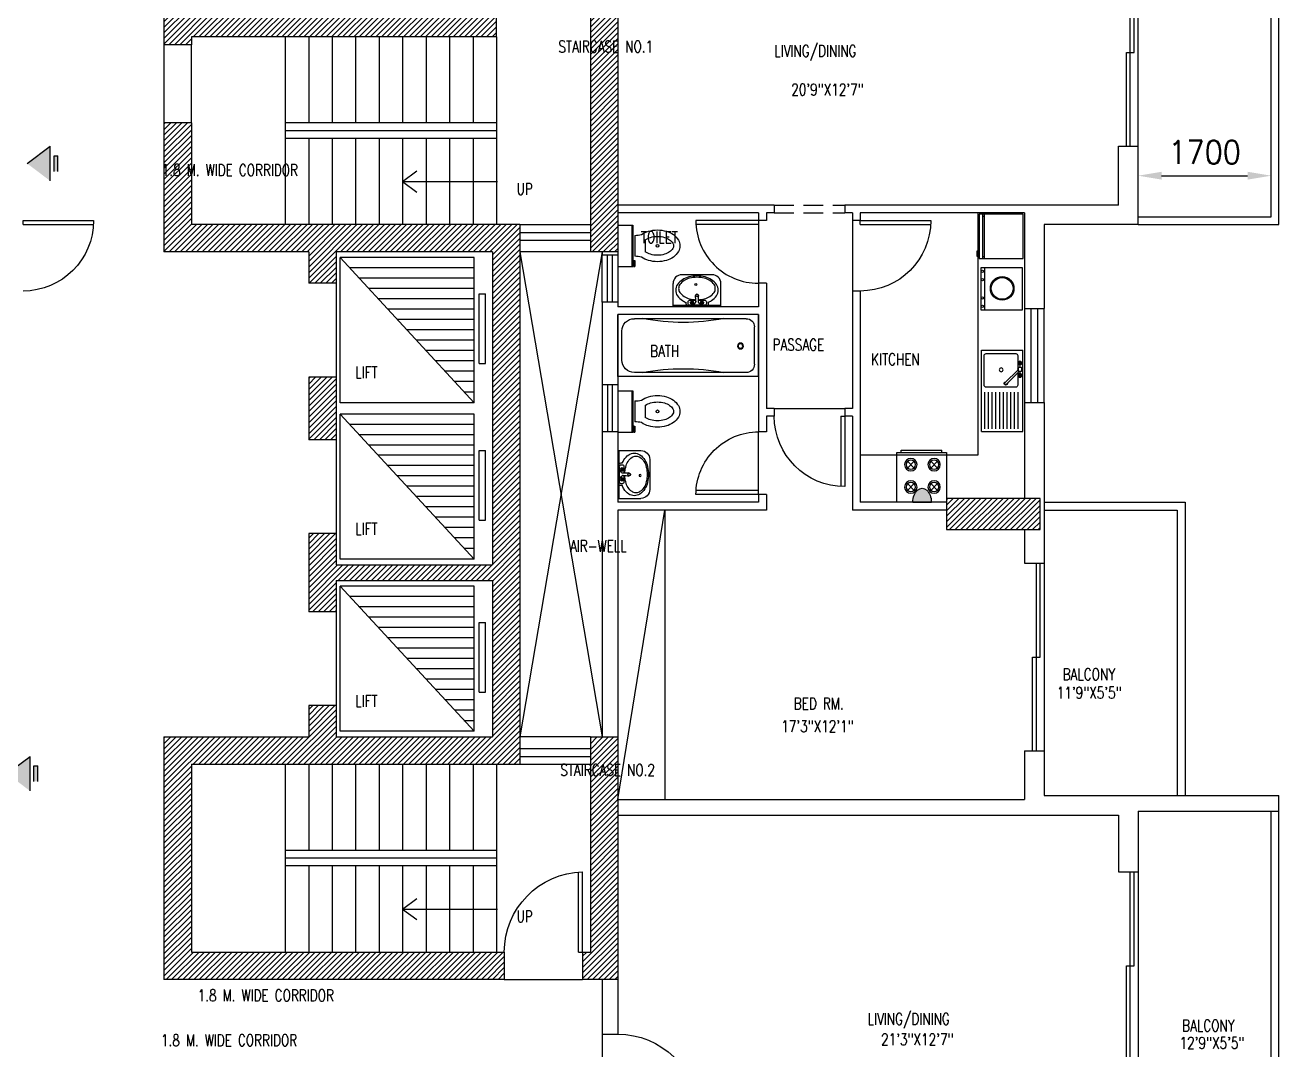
# Model space of a CAD drawing. Extents: x 5706208 to 5786773, y -2031603 to -1909573.
# Drawn here: x 5743665 to 5759690, y -1952926 to -1939824 of the extents above; entities that cross this region are included whole.
import ezdxf

# ---------------------------------------------------------------- set-up
doc = ezdxf.new("R2010")
doc.units = 0
doc.header["$LTSCALE"] = 1000
doc.header["$MEASUREMENT"] = 0
doc.header["$PDMODE"] = 35
doc.linetypes.add('HIDDEN', pattern=[0.375, 0.25, -0.125])
doc.layers.get('0').update_dxf_attribs({"linetype": 'CONTINUOUS'})
doc.layers.get('DEFPOINTS').update_dxf_attribs({"linetype": 'CONTINUOUS'})
for name, color, linetype in [('DOOR', 3, 'CONTINUOUS'), ('E-LIGHTING', 7, 'CONTINUOUS'), ('E-POWER', 7, 'CONTINUOUS'), ('FIXTURES', 8, 'CONTINUOUS'), ('HATCH', 254, 'CONTINUOUS'), ('STR - COLUMN', 4, 'CONTINUOUS'), ('TEXT', 2, 'CONTINUOUS'), ('WALL', 7, 'CONTINUOUS'), ('WIN', 3, 'CONTINUOUS')]:
    doc.layers.add(name, color=color, linetype=linetype)
doc.styles.add('ROMANS', font='romans.shx', dxfattribs={"width": 0.9})
doc.styles.add('TNR', font='romant.shx', dxfattribs={"width": 0.8})
doc.dimstyles.get("Standard").update_dxf_attribs({"dimtxt": 8, "dimasz": 6, "dimexe": 0, "dimexo": 2, "dimgap": 2, "dimtad": 1, "dimdec": 0, "dimzin": 0, "dimdsep": 46, "dimlunit": 4, "dimtxsty": 'Standard', "dimblk": 'OBLIQUE', "dimcen": 8, "dimclrt": 4, "dimadec": 0, "dimazin": 0, "dimtfac": 1, "dimtdec": 0, "dimtmove": 0, "dimatfit": 3, "dimfxl": 1, "dimtolj": 1, "dimtzin": 0, "dimarcsym": 0})

# ---------------------------------------------------------------- blocks, each defined once
blk = doc.blocks.new('2')
at = {"layer": 'WIN'}
for p, q in [((135430, 69077), (134407, 69077)), ((135430, 69077), (135430, 69027)), ((135430, 69027), (134405, 69027))]:
    blk.add_line(p, q, dxfattribs=at)
blk.add_arc((135430, 69002), 1025, 90, 178.6024, dxfattribs=at)
blk = doc.blocks.new('3')
at = {"layer": 'WIN'}
for p, q in [((131530, 59527), (130630, 59527)), ((131530, 59477), (130631, 59477)), ((131530, 59477), (131530, 59527))]:
    blk.add_line(p, q, dxfattribs=at)
blk.add_arc((131530, 59527), 900, 180, 270, dxfattribs=at)
blk = doc.blocks.new('4')
at = {"color": 1}
blk.add_line((137265, 121732), (138015, 121732), dxfattribs=at)
at = {"layer": 'WIN'}
for p, q in [((137215, 121732), (137265, 121732)), ((137215, 121732), (137215, 120932)), ((137265, 121732), (137265, 120934))]:
    blk.add_line(p, q, dxfattribs=at)
blk.add_arc((137215, 121732), 800, 270, 0, dxfattribs=at)
blk = doc.blocks.new('A$C185C11D3')
at = {"layer": 'FIXTURES'}
for p, q in [((0, 68, 50), (0, 0, 50)), ((0, 68, 50), (30, 68, 50)), ((30, 68, 50), (30, 0, 50)), ((2, 62, 50), (2, 8, 50)), ((6, 66, 50), (24, 66, 50)), ((28, 62, 50), (28, 8, 50)), ((0, 0, 50), (30, 0, 50)), ((8, 2, 50), (22, 2, 50))]:
    blk.add_line(p, q, dxfattribs=at)
for radius in [1.42, 1.1]:
    blk.add_circle((14.79, 59.22, 50), radius, dxfattribs=at)
for centre, radius, start, end in [((6, 62, 50), 4, 90, 180), ((24, 62, 50), 4, 0, 90), ((-100.79, 31.64, 50), 104.62, 349.25642, 10.74358), ((130.79, 31.64, 50), 104.62, 169.25642, 190.74358), ((8, 8, 50), 6, 180, 270), ((22, 8, 50), 6, 270, 0)]:
    blk.add_arc(centre, radius, start, end, dxfattribs=at)
blk = doc.blocks.new('LAV-S')
for p, q in [((-293, 0), (293, 0)), ((-293, 0), (-293, -284)), ((293, 0), (293, -284)), ((-293, -13), (293, -13)), ((-46, -50), (-75, -50)), ((-61, -35), (-61, -65)), ((-36, -40), (-36, -19)), ((-15, -66), (-15, -59)), ((14, -66), (14, -59)), ((36, -40), (36, -19)), ((45, -50), (75, -50)), ((60, -35), (60, -65)), ((-185, -392), (185, -392))]:
    blk.add_line(p, q)
for points in [[(-138, -55, 0.039711), (-178, -75, 0.107049), (-240, -134, 0.150029), (-261, -203, 0.150029), (-240, -272, 0.107049), (-178, -331, 0.075298), (-99, -365, 0.06206), (0, -377, 0.06206), (99, -365, 0.075298), (178, -331, 0.107049), (240, -272, 0.150029), (261, -203, 0.150029), (240, -134, 0.107049), (178, -75, 0.045264), (132, -52, 0.053604)], [(-12, -86, 0.053604), (-90, -97, 0.075298), (-159, -126, 0.107049), (-211, -175, 0.150029), (-225, -223, 0.150029), (-211, -272, 0.107049), (-159, -321, 0.075298), (-90, -350, 0.06206), (0, -361, 0.06206), (90, -350, 0.075298), (159, -321, 0.107049), (210, -272, 0.150029), (225, -223, 0.150029), (210, -175, 0.107049), (159, -126, 0.075298), (90, -97, 0.053604), (12, -86, 0.06206)], [(-138, -55), (-138, -37, -0.161372), (-129, -13)], [(-14, -79), (-96, -79, -0.414214), (-116, -59), (-116, -39, -0.414214), (-96, -19), (90, -19, -0.414214), (110, -39)], [(110, -39), (110, -59, -0.414214), (90, -79), (13, -79, -0.414214)], [(123, -13, -0.161372), (132, -37, -0.414214)], [(132, -37), (132, -52, -0.414214)]]:
    blk.add_lwpolyline(points, format="xyb")
for centre, radius in [((-61, -50), 19.1), ((-61, -50), 14.8), ((0, -136), 14.8), ((60, -50), 19.1), ((60, -50), 14.8), ((13, -273), 12.4)]:
    blk.add_circle(centre, radius)
for centre, radius, start, end in [((-37, -62), 22.2, 350.7967, 89.2835), ((-267, -84), 253, 348.1551, 4.1275), ((0, -136), 19.1, 157.9645, 22.0355), ((267, -84), 253, 175.8725, 191.8449), ((36, -62), 22.2, 90.7165, 189.2033), ((-185, -284), 108, 180, 270), ((185, -284), 108, 270, 0)]:
    blk.add_arc(centre, radius, start, end)
blk = doc.blocks.new('A$C456860CD')
at = {"layer": 'FIXTURES'}
for p, q in [((7.1, 13.29, 50), (12.9, 13.29, 50)), ((0, 0, 50), (0, 7.3, 50)), ((0, 7.3, 50), (20, 7.3, 50)), ((0, 6.73, 50), (20, 6.73, 50)), ((4.94, 8.21, 50), (15.06, 8.21, 50)), ((17.14, 8.24, 50), (20, 8.24, 50)), ((17.14, 7.67, 50), (17.14, 8.24, 50)), ((17.14, 7.67, 50), (20, 7.67, 50)), ((20, 7.67, 50), (20, 8.24, 50)), ((20, 0, 50), (20, 7.3, 50)), ((0, 0, 50), (20, 0, 50))]:
    blk.add_line(p, q, dxfattribs=at)
at = {"layer": 'FIXTURES', "elevation": 50}
for points in [[(4.58, 11.51, -0.082549), (2.96, 14.87, -0.071279), (2.35, 19.17, -0.071279), (2.96, 23.46, -0.082773), (4.59, 26.83, -0.106766), (7.22, 29.25, -0.133376), (10, 30, -0.133376), (12.78, 29.25, -0.106766), (15.41, 26.83, -0.082773), (17.04, 23.46, -0.071279), (17.65, 19.17, -0.071279), (17.04, 14.87, -0.082549), (15.42, 11.51, -0.106766)], [(7.1, 13.29, -0.082549), (5.92, 15.74, -0.071279), (5.43, 19.17, -0.071279), (5.92, 22.59, -0.082773), (7.1, 25.05, -0.106766), (8.78, 26.59, -0.133376), (10, 26.92, -0.133376), (11.22, 26.59, -0.106766), (12.9, 25.05, -0.082773), (14.08, 22.59, -0.071279), (14.57, 19.17, -0.071279), (14.08, 15.74, -0.082549), (12.9, 13.29, -0.082549)]]:
    blk.add_lwpolyline(points, format="xyb", dxfattribs=at)
at = {"layer": 'FIXTURES'}
blk.add_circle((9.97, 19.2, 50), 0.682, dxfattribs=at)
for centre, radius, start, end in [((-11.44, 8.11, 50), 16.38, 0.35698, 11.99076), ((31.44, 8.11, 50), 16.38, 168.00924, 179.64302), ((16.63, 7.82, 50), 0.527, 260.88023, 343.43698), ((18.49, 7.82, 50), 0.527, 196.56302, 279.11977)]:
    blk.add_arc(centre, radius, start, end, dxfattribs=at)
blk = doc.blocks.new('KS-S')
at = {"color": 0}
for p, q in [((56, 612), (1161, 612)), ((56, 52), (56, 612)), ((593, 543), (91, 543)), ((658, 515), (658, 114)), ((851, 543), (686, 543)), ((870, 563), (702, 394)), ((891, 542), (724, 374)), ((840, 573), (797, 573)), ((819, 552), (819, 594)), ((1087, 543), (915, 543)), ((1006, 573), (964, 573)), ((985, 552), (985, 594)), ((1115, 114), (1115, 515)), ((1161, 52), (1161, 612)), ((593, 493), (91, 493)), ((593, 443), (91, 443)), ((593, 393), (91, 393)), ((593, 343), (91, 343)), ((593, 293), (91, 293)), ((593, 243), (91, 243)), ((593, 193), (91, 193)), ((56, 52), (1161, 52)), ((593, 143), (91, 143)), ((593, 93), (91, 93)), ((686, 86), (1087, 86))]:
    blk.add_line(p, q, dxfattribs=at)
for centre, radius in [((819, 573), 26.1), ((819, 573), 21.3), ((901, 573), 32.6), ((901, 573), 26.6), ((985, 573), 26.1), ((985, 573), 21.3), ((895, 317), 26.1)]:
    blk.add_circle(centre, radius, dxfattribs=at)
for centre, radius, start, end in [((686, 515), 28, 90, 180), ((1087, 515), 28, 0, 90), ((709, 380), 21.7, 89.3249, 2.0537), ((709, 380), 15.7, 119.7441, 334.7167), ((686, 114), 28, 180, 270), ((1087, 114), 28, 270, 0)]:
    blk.add_arc(centre, radius, start, end, dxfattribs=at)
blk = doc.blocks.new('A$C556A3EF4')
at = {"layer": 'FIXTURES', "linetype": 'Continuous'}
for p, q in [((0, 21.84), (0, 2.16)), ((1.2, 21.84), (0, 21.84)), ((4.92, 19.29), (9.16, 15.05)), ((4.92, 15.05), (9.16, 19.29)), ((15.72, 19.29), (19.96, 15.05)), ((15.72, 15.05), (19.96, 19.29)), ((4.92, 8.05), (9.16, 3.8)), ((4.92, 3.8), (9.16, 8.05)), ((15.72, 8.05), (19.96, 3.8)), ((15.72, 3.8), (19.96, 8.05)), ((1.2, 2.16), (0, 2.16))]:
    blk.add_line(p, q, dxfattribs=at)
blk.add_lwpolyline([(1.2, 24), (1.2, 0), (25.2, 0), (25.2, 24)], close=True, dxfattribs=at)
for centre, radius in [((7.04, 17.17), 3), ((7.04, 17.17), 2.24), ((17.84, 17.17), 3), ((17.84, 17.17), 2.24), ((7.04, 5.93), 3), ((7.04, 5.93), 2.24), ((17.84, 5.93), 3), ((17.84, 5.93), 2.24)]:
    blk.add_circle(centre, radius, dxfattribs=at)
blk = doc.blocks.new('FRIDGE')
at = {"color": 0}
for p, q in [((-550, 600), (-550, 0)), ((-550, 575), (-525, 575)), ((-525, 600), (-525, 0)), ((-550, 25), (-525, 25))]:
    blk.add_line(p, q, dxfattribs=at)
blk.add_lwpolyline([(-600, 575), (-625, 575), (-625, 500), (-600, 500)], dxfattribs=at)
blk.add_lwpolyline([(-600, 600), (0, 600), (0, 0), (-600, 0)], close=True, dxfattribs=at)
blk = doc.blocks.new('WM')
at = {"layer": 'FIXTURES', "color": 0}
blk.add_line((110, 115), (681, 115), dxfattribs=at)
blk.add_lwpolyline([(681, 65), (681, 635), (110, 635), (110, 65)], close=True, dxfattribs=at)
for centre, radius in [((390, 357), 160), ((390, 357), 148), ((158, 88), 15.9), ((272, 88), 15.9), ((519, 88), 15.9), ((633, 88), 15.9)]:
    blk.add_circle(centre, radius, dxfattribs=at)
blk = doc.blocks.new('20A-Flux Outlet')
at = {"layer": 'E-POWER', "linetype": 'Continuous'}
h = blk.add_hatch(color=210, dxfattribs=at)
edge = h.paths.add_edge_path()
edge.add_ellipse((0, 0), major_axis=(13.2, 0), ratio=0.656577, start_angle=120, end_angle=180)
edge.add_line((-13.2, 0), (-6.6, 0))
edge.add_line((-6.6, 0), (-6.6, 7.5))
edge = h.paths.add_edge_path()
edge.add_ellipse((0, 0), major_axis=(13.2, 0), ratio=0.656577, start_angle=90, end_angle=120)
edge.add_line((-6.6, 7.5), (-6.6, 0))
edge.add_line((-6.6, 0), (0, 0))
edge.add_line((0, 0), (0, 8.7))
edge = h.paths.add_edge_path()
edge.add_line((0, 0), (-6.6, 0))
edge.add_line((-6.6, 0), (-6.6, -7.5))
edge.add_ellipse((0, 0), major_axis=(13.2, 0), ratio=0.656577, start_angle=240, end_angle=270)
edge.add_line((0, -8.7), (0, 0))
edge = h.paths.add_edge_path()
edge.add_line((-6.6, 0), (-13.2, 0))
edge.add_ellipse((0, 0), major_axis=(13.2, 0), ratio=0.656577, start_angle=180, end_angle=240)
edge.add_line((-6.6, -7.5), (-6.6, 0))
at = {"layer": 'E-POWER', "color": 210, "linetype": 'Continuous'}
blk.add_line((0, -8.7), (0, 8.7), dxfattribs=at)
at = {"layer": 'E-POWER', "color": 210, "linetype": 'Continuous', "extrusion": (0, 0, -1)}
blk.add_ellipse((0, 0), major_axis=(13.2, 0), ratio=0.656577, start_param=1.570796, end_param=4.712389, dxfattribs=at)
blk = doc.blocks.new('*D85')
at = {"layer": 'DEFPOINTS', "color": 0, "transparency": 16777216}
for p in [(5759590, -1941750), (5757890, -1941926), (5759590, -1941926)]:
    blk.add_point(p, dxfattribs=at)
at = {"layer": 'TEXT', "color": 1, "lineweight": -2, "transparency": 16777216}
for p, q in [((5757890, -1941776), (5757890, -1941600)), ((5758190, -1941750), (5759290, -1941750)), ((5759590, -1941776), (5759590, -1941600))]:
    blk.add_line(p, q, dxfattribs=at)
at = {"layer": 'TEXT', "color": 1, "transparency": 16777216}
for points in [[(5758190, -1941700), (5758190, -1941800), (5757890, -1941750)], [(5759290, -1941700), (5759290, -1941800), (5759590, -1941750)]]:
    blk.add_solid(points, dxfattribs=at)
at = {"layer": 'TEXT', "color": 3, "transparency": 16777216, "insert": (5758740, -1941450), "char_height": 300, "attachment_point": 5, "style": 'ROMANS', "bg_fill": 3, "box_fill_scale": 1.25, "bg_fill_color": 256, "bg_fill_true_color": 13158600, "bg_fill_transparency": 7102}
blk.add_mtext('\\A1;1700', dxfattribs=at)

msp = doc.modelspace()

# ---------------------------------------------------------------- hatches: boundary and pattern name
at = {"layer": 'STR - COLUMN'}
h = msp.add_hatch(dxfattribs=at)
h.set_pattern_fill('ANSI31', color=8, scale=400)
h.set_pattern_definition([(45, (394826.04, -381963.856), (-35.35533906, 35.35533906), [])])
h.paths.add_polyline_path([(5749689.5, -1939974.8), (5749689.5, -1939624.8), (5745439.5, -1939624.8), (5745439.5, -1940074.8), (5745789.5, -1940074.8), (5745789.5, -1939974.8)])
h.paths.add_polyline_path([(5750889.5, -1942724.8), (5750889.5, -1939624.8), (5751239.5, -1939624.8), (5751239.5, -1942724.8)])
h = msp.add_hatch(dxfattribs=at)
h.set_pattern_fill('ANSI31', color=8, scale=400)
h.set_pattern_definition([(45, (394826.04, -383413.856), (-35.35533906, 35.35533906), [])])
h.paths.add_polyline_path([(5745439.5, -1942724.8), (5745439.5, -1941074.8), (5745789.5, -1941074.8), (5745789.5, -1942374.8), (5749989.5, -1942374.8), (5749989.5, -1949274.8), (5745789.5, -1949274.8), (5745789.5, -1951674.8), (5749789.5, -1951674.8), (5749789.5, -1952024.8), (5745439.5, -1952024.8), (5745439.5, -1948924.8), (5747289.5, -1948924.8), (5747289.5, -1948524.8), (5747639.5, -1948524.8), (5747639.5, -1948924.8), (5749639.5, -1948924.8), (5749639.5, -1946924.8), (5747639.5, -1946924.8), (5747639.5, -1947324.8), (5747289.5, -1947324.8), (5747289.5, -1946324.8), (5747639.5, -1946324.8), (5747639.5, -1946724.8), (5749639.5, -1946724.8), (5749639.5, -1942724.8), (5747639.5, -1942724.8), (5747639.5, -1943124.8), (5747289.5, -1943124.8), (5747289.5, -1942724.8)])
h = msp.add_hatch(dxfattribs=at)
h.set_pattern_fill('ANSI31', color=8, scale=400)
h.set_pattern_definition([(45, (396676.04, -386663.856), (-35.35533906, 35.35533906), [])])
h.paths.add_polyline_path([(5747289.5, -1945124.8), (5747289.5, -1944324.8), (5747639.5, -1944324.8), (5747639.5, -1945124.8)])
h = msp.add_hatch(dxfattribs=at)
h.set_pattern_fill('ANSI31', color=8, scale=400)
h.set_pattern_definition([(45, (404826.04, -388213.856), (-35.35533906, 35.35533906), [])])
h.paths.add_polyline_path([(5755439.5, -1946274.8), (5755439.5, -1945874.8), (5756639.5, -1945874.8), (5756639.5, -1946274.8)])
h = msp.add_hatch(dxfattribs=at)
h.set_pattern_fill('ANSI31', color=8, scale=400)
h.set_pattern_definition([(45, (400276.04, -391263.856), (-35.35533906, 35.35533906), [])])
h.paths.add_polyline_path([(5750889.5, -1951674.8), (5750889.5, -1948924.8), (5751239.5, -1948924.8), (5751239.5, -1952024.8), (5750789.5, -1952024.8), (5750789.5, -1951674.8)])
at = {"layer": 'WIN'}
h = msp.add_hatch(color=8, dxfattribs=at)
h.paths.add_polyline_path([(5743692, -1941594.5), (5743984.5, -1941815.8), (5743984.5, -1941373.3)])
h.paths.add_polyline_path([(5744034.5, -1941494.5), (5744034.5, -1941694.5), (5744084.5, -1941694.5), (5744084.5, -1941494.5)])
h = msp.add_hatch(color=8, dxfattribs=at)
h.paths.add_polyline_path([(5743435.9, -1949394.5), (5743728.4, -1949615.8), (5743728.4, -1949173.3)])
h.paths.add_polyline_path([(5743778.4, -1949294.5), (5743778.4, -1949494.5), (5743828.4, -1949494.5), (5743828.4, -1949294.5)])

# ---------------------------------------------------------------- linework, layer by layer
at = {"color": 8}
for p, q in [((5759689.5, -1942374.8), (5759689.5, -1938024.8)), ((5759589.5, -1942274.8), (5759589.5, -1938124.8)), ((5746989.5, -1939974.8), (5746989.5, -1942374.8)), ((5747289.5, -1939974.8), (5747289.5, -1941074.8)), ((5747589.5, -1939974.8), (5747589.5, -1941074.8)), ((5747889.5, -1939974.8), (5747889.5, -1941074.8)), ((5748189.5, -1939974.8), (5748189.5, -1941074.8)), ((5748489.5, -1939974.8), (5748489.5, -1941074.8)), ((5748789.5, -1939974.8), (5748789.5, -1941074.8)), ((5749089.5, -1939974.8), (5749089.5, -1941074.8)), ((5749389.5, -1939974.8), (5749389.5, -1941074.8)), ((5749689.5, -1939974.8), (5749689.5, -1942374.8)), ((5749689.5, -1941074.8), (5746989.5, -1941074.8)), ((5749689.5, -1941174.8), (5746989.5, -1941174.8)), ((5749689.5, -1941274.8), (5746989.5, -1941274.8)), ((5747289.5, -1941274.8), (5747289.5, -1942374.8)), ((5747589.5, -1941274.8), (5747589.5, -1942374.8)), ((5747889.5, -1941274.8), (5747889.5, -1942374.8)), ((5748189.5, -1941274.8), (5748189.5, -1942374.8)), ((5748489.5, -1941274.8), (5748489.5, -1942374.8)), ((5748789.5, -1941274.8), (5748789.5, -1942374.8)), ((5749089.5, -1941274.8), (5749089.5, -1942374.8)), ((5749389.5, -1941274.8), (5749389.5, -1942374.8)), ((5748489.5, -1941824.8), (5748672, -1941688.8)), ((5748489.5, -1941824.8), (5748672, -1941960.7)), ((5748489.5, -1941824.8), (5749704.5, -1941824.8)), ((5757889.5, -1942274.8), (5759589.5, -1942274.8)), ((5757889.5, -1942374.8), (5759689.5, -1942374.8)), ((5749402.4, -1944652.7), (5747691, -1942796.8)), ((5749402.4, -1942796.8), (5747691, -1942796.8)), ((5747691, -1944652.7), (5747691, -1942796.8)), ((5749402.4, -1944652.7), (5749402.4, -1942796.8)), ((5749402.4, -1942928.8), (5747812.7, -1942928.8)), ((5749402.4, -1943060.8), (5747934.4, -1943060.8)), ((5749402.4, -1943192.8), (5748056.2, -1943192.8)), ((5749402.4, -1943324.8), (5748177.9, -1943324.8)), ((5749469.8, -1944152), (5749469.8, -1943261)), ((5749469.8, -1943261), (5749550, -1943261)), ((5749550, -1944152), (5749550, -1943261)), ((5749402.4, -1943456.8), (5748299.6, -1943456.8)), ((5749402.4, -1943588.8), (5748421.4, -1943588.8)), ((5749402.4, -1943720.8), (5748543.1, -1943720.8)), ((5749402.4, -1943852.8), (5748664.8, -1943852.8)), ((5749402.4, -1943984.8), (5748786.5, -1943984.8)), ((5749402.4, -1944116.8), (5748908.3, -1944116.8)), ((5749469.8, -1944152), (5749550, -1944152)), ((5749402.4, -1944248.8), (5749030, -1944248.8)), ((5749402.4, -1944380.8), (5749151.7, -1944380.8)), ((5749273.4, -1944512.8), (5749402.4, -1944512.8)), ((5749402.4, -1944652.7), (5747691, -1944652.7)), ((5749402.4, -1946652.7), (5747691, -1944796.8)), ((5749402.4, -1944796.8), (5747691, -1944796.8)), ((5747691, -1946652.7), (5747691, -1944796.8)), ((5749402.4, -1946652.7), (5749402.4, -1944796.8)), ((5749402.4, -1944928.8), (5747812.7, -1944928.8)), ((5749402.4, -1945060.8), (5747934.4, -1945060.8)), ((5749402.4, -1945192.8), (5748056.2, -1945192.8)), ((5749469.8, -1945261), (5749550, -1945261)), ((5749469.8, -1946152), (5749469.8, -1945261)), ((5749550, -1946152), (5749550, -1945261)), ((5749402.4, -1945324.8), (5748177.9, -1945324.8)), ((5749402.4, -1945456.8), (5748299.6, -1945456.8)), ((5749402.4, -1945588.8), (5748421.4, -1945588.8)), ((5749402.4, -1945720.8), (5748543.1, -1945720.8)), ((5749402.4, -1945852.8), (5748664.8, -1945852.8)), ((5749402.4, -1945984.8), (5748786.5, -1945984.8)), ((5756689.5, -1945924.8), (5758489.5, -1945924.8)), ((5756689.5, -1946024.8), (5758389.5, -1946024.8)), ((5758389.5, -1946024.8), (5758389.5, -1949674.8)), ((5758489.5, -1945924.8), (5758489.5, -1949674.8)), ((5749402.4, -1946116.8), (5748908.3, -1946116.8)), ((5749469.8, -1946152), (5749550, -1946152)), ((5749402.4, -1946248.8), (5749030, -1946248.8)), ((5749402.4, -1946380.8), (5749151.7, -1946380.8)), ((5749273.4, -1946512.8), (5749402.4, -1946512.8)), ((5749402.4, -1946652.7), (5747691, -1946652.7)), ((5749402.4, -1948852.7), (5747691, -1946996.8)), ((5749402.4, -1946996.8), (5747691, -1946996.8)), ((5747691, -1948852.7), (5747691, -1946996.8)), ((5749402.4, -1948852.7), (5749402.4, -1946996.8)), ((5749402.4, -1947128.8), (5747812.7, -1947128.8)), ((5749402.4, -1947260.8), (5747934.4, -1947260.8)), ((5749402.4, -1947392.8), (5748056.2, -1947392.8)), ((5749469.8, -1948352), (5749469.8, -1947461)), ((5749469.8, -1947461), (5749550, -1947461)), ((5749550, -1948352), (5749550, -1947461)), ((5749402.4, -1947524.8), (5748177.9, -1947524.8)), ((5749402.4, -1947656.8), (5748299.6, -1947656.8)), ((5749402.4, -1947788.8), (5748421.4, -1947788.8)), ((5749402.4, -1947920.8), (5748543.1, -1947920.8)), ((5749402.4, -1948052.8), (5748664.8, -1948052.8)), ((5749402.4, -1948184.8), (5748786.5, -1948184.8)), ((5749402.4, -1948316.8), (5748908.3, -1948316.8)), ((5749402.4, -1948448.8), (5749030, -1948448.8)), ((5749469.8, -1948352), (5749550, -1948352)), ((5749402.4, -1948580.8), (5749151.7, -1948580.8)), ((5749273.4, -1948712.8), (5749402.4, -1948712.8)), ((5749402.4, -1948852.7), (5747691, -1948852.7)), ((5746989.5, -1949274.8), (5746989.5, -1951674.8)), ((5747289.5, -1949274.8), (5747289.5, -1950374.8)), ((5747589.5, -1949274.8), (5747589.5, -1950374.8)), ((5747889.5, -1949274.8), (5747889.5, -1950374.8)), ((5748189.5, -1949274.8), (5748189.5, -1950374.8)), ((5748489.5, -1949274.8), (5748489.5, -1950374.8)), ((5748789.5, -1949274.8), (5748789.5, -1950374.8)), ((5749089.5, -1949274.8), (5749089.5, -1950374.8)), ((5749389.5, -1949274.8), (5749389.5, -1950374.8)), ((5749689.5, -1949274.8), (5749689.5, -1951674.8)), ((5759589.5, -1953824.8), (5759589.5, -1949874.8)), ((5759689.5, -1953924.8), (5759689.5, -1949874.8)), ((5749689.5, -1950374.8), (5746989.5, -1950374.8)), ((5749689.5, -1950474.8), (5746989.5, -1950474.8)), ((5749689.5, -1950574.8), (5746989.5, -1950574.8)), ((5747289.5, -1950574.8), (5747289.5, -1951674.8)), ((5747589.5, -1950574.8), (5747589.5, -1951674.8)), ((5747889.5, -1950574.8), (5747889.5, -1951674.8)), ((5748189.5, -1950574.8), (5748189.5, -1951674.8)), ((5748489.5, -1950574.8), (5748489.5, -1951674.8)), ((5748789.5, -1950574.8), (5748789.5, -1951674.8)), ((5749089.5, -1950574.8), (5749089.5, -1951674.8)), ((5749389.5, -1950574.8), (5749389.5, -1951674.8)), ((5748489.5, -1951124.8), (5748672, -1950988.8)), ((5748489.5, -1951124.8), (5748672, -1951260.7)), ((5748489.5, -1951124.8), (5749704.5, -1951124.8)), ((5751039.5, -1952724.8), (5751039.5, -1953724.8))]:
    msp.add_line(p, q, dxfattribs=at)
at = {"layer": 'HATCH', "color": 41, "true_color": 0xffd4a8}
for p, q in [((5754239.5, -1942324.8), (5754239.5, -1943224.8)), ((5753239.5, -1944724.8), (5754139.5, -1944724.8))]:
    msp.add_line(p, q, dxfattribs=at)
at = {"layer": 'STR - COLUMN', "ltscale": 0.1}
for p, q in [((5745439.5, -1939624.8), (5745439.5, -1940074.8)), ((5750889.5, -1939624.8), (5750889.5, -1942724.8)), ((5751239.5, -1939624.8), (5751239.5, -1942724.8)), ((5745789.5, -1939974.8), (5745789.5, -1940074.8)), ((5749689.5, -1939974.8), (5745789.5, -1939974.8)), ((5745789.5, -1940074.8), (5745439.5, -1940074.8)), ((5745789.5, -1941074.8), (5745439.5, -1941074.8)), ((5745439.5, -1941074.8), (5745439.5, -1942724.8)), ((5745789.5, -1941074.8), (5745789.5, -1942374.8)), ((5749989.5, -1942374.8), (5745789.5, -1942374.8)), ((5749989.5, -1942374.8), (5749989.5, -1949274.8)), ((5747289.5, -1942724.8), (5745439.5, -1942724.8)), ((5747289.5, -1942724.8), (5747289.5, -1943124.8)), ((5747639.5, -1942724.8), (5747639.5, -1943124.8)), ((5749639.5, -1942724.8), (5747639.5, -1942724.8)), ((5749639.5, -1942724.8), (5749639.5, -1946724.8)), ((5751239.5, -1942724.8), (5750889.5, -1942724.8)), ((5747639.5, -1943124.8), (5747289.5, -1943124.8)), ((5747289.5, -1944324.8), (5747289.5, -1945124.8)), ((5747639.5, -1944324.8), (5747289.5, -1944324.8)), ((5747639.5, -1944324.8), (5747639.5, -1945124.8)), ((5747639.5, -1945124.8), (5747289.5, -1945124.8)), ((5747289.5, -1946324.8), (5747289.5, -1947324.8)), ((5747639.5, -1946324.8), (5747289.5, -1946324.8)), ((5747639.5, -1946324.8), (5747639.5, -1946724.8)), ((5747639.5, -1946724.8), (5749639.5, -1946724.8)), ((5747639.5, -1946924.8), (5747639.5, -1947324.8)), ((5747639.5, -1946924.8), (5749639.5, -1946924.8)), ((5749639.5, -1946924.8), (5749639.5, -1948924.8)), ((5747639.5, -1947324.8), (5747289.5, -1947324.8)), ((5747289.5, -1948524.8), (5747289.5, -1948924.8)), ((5747639.5, -1948524.8), (5747289.5, -1948524.8)), ((5747639.5, -1948524.8), (5747639.5, -1948924.8)), ((5745439.5, -1948924.8), (5745439.5, -1952024.8)), ((5745439.5, -1948924.8), (5747289.5, -1948924.8)), ((5747639.5, -1948924.8), (5749639.5, -1948924.8)), ((5750889.5, -1948924.8), (5751239.5, -1948924.8)), ((5750889.5, -1948924.8), (5750889.5, -1951674.8)), ((5751239.5, -1948924.8), (5751239.5, -1952024.8)), ((5745789.5, -1949274.8), (5745789.5, -1951674.8)), ((5745789.5, -1949274.8), (5749989.5, -1949274.8)), ((5745789.5, -1951674.8), (5749789.5, -1951674.8)), ((5749789.5, -1951674.8), (5749789.5, -1952024.8)), ((5750789.5, -1951674.8), (5750889.5, -1951674.8)), ((5750789.5, -1951674.8), (5750789.5, -1952024.8)), ((5749789.5, -1952024.8), (5745439.5, -1952024.8)), ((5751239.5, -1952024.8), (5750789.5, -1952024.8))]:
    msp.add_line(p, q, dxfattribs=at)
msp.add_lwpolyline([(5756639.5, -1945874.8), (5755439.5, -1945874.8), (5755439.5, -1946274.8), (5756639.5, -1946274.8), (5756639.5, -1945874.8)], dxfattribs=at)
at = {"layer": 'WALL', "color": 8}
for p, q in [((5757889.5, -1942374.8), (5757889.5, -1937424.8)), ((5749689.5, -1939974.8), (5749689.5, -1938224.8)), ((5745439.5, -1940074.8), (5745439.5, -1941074.8)), ((5745789.5, -1941074.8), (5745789.5, -1940074.8)), ((5757639.5, -1942124.8), (5757639.5, -1941374.5)), ((5757639.5, -1941374.5), (5757889.5, -1941374.5)), ((5753239.5, -1942124.8), (5751239.5, -1942124.8)), ((5753039.5, -1942224.8), (5751239.5, -1942224.8)), ((5753039.5, -1942224.8), (5753039.5, -1942324.8)), ((5753139.5, -1942224.8), (5753139.5, -1942324.8)), ((5753239.5, -1942224.8), (5753139.5, -1942224.8)), ((5753239.5, -1942124.8), (5753239.5, -1942224.8)), ((5757639.5, -1942124.8), (5754139.5, -1942124.8)), ((5754139.5, -1942124.8), (5754139.5, -1942224.8)), ((5754239.5, -1942224.8), (5754139.5, -1942224.8)), ((5754239.5, -1942224.8), (5754239.5, -1942324.8)), ((5754339.5, -1942224.8), (5754339.5, -1942324.8)), ((5756439.5, -1942224.8), (5754339.5, -1942224.8)), ((5755839.5, -1942224.8), (5755839.5, -1945324.8)), ((5756439.5, -1942224.8), (5756439.5, -1943449.8)), ((5753139.5, -1942324.8), (5753039.5, -1942324.8)), ((5754339.5, -1942324.8), (5754239.5, -1942324.8)), ((5757889.5, -1942374.8), (5756689.5, -1942372.6)), ((5756689.5, -1942372.6), (5756689.5, -1943449.8)), ((5749989.5, -1942724.8), (5751039.5, -1948924.8)), ((5751039.5, -1942724.8), (5749989.5, -1948924.8)), ((5751039.5, -1942724.8), (5751039.5, -1942767.5)), ((5751239.5, -1942767.5), (5751039.5, -1942767.5)), ((5751239.5, -1942724.8), (5751239.5, -1942767.5)), ((5747639.5, -1943124.8), (5747639.5, -1944324.8)), ((5753039.5, -1943124.8), (5753039.5, -1943424.8)), ((5753139.5, -1943124.8), (5753039.5, -1943124.8)), ((5753139.5, -1943124.8), (5753139.5, -1944724.8)), ((5754239.5, -1943224.8), (5754239.5, -1944724.8)), ((5754339.5, -1943224.8), (5754239.5, -1943224.8)), ((5754339.5, -1943224.8), (5754339.5, -1945924.8)), ((5751039.5, -1943367.5), (5751039.5, -1944424.8)), ((5751239.5, -1943367.5), (5751039.5, -1943367.5)), ((5751239.5, -1943367.5), (5751239.5, -1943424.8)), ((5753039.5, -1943424.8), (5751239.5, -1943424.8)), ((5756439.5, -1943449.8), (5756689.5, -1943449.8)), ((5753039.5, -1943524.8), (5751239.5, -1943524.8)), ((5751239.5, -1943524.8), (5751239.5, -1944424.8)), ((5753039.5, -1943524.8), (5753039.5, -1945024.8)), ((5751239.5, -1944424.8), (5751039.5, -1944424.8)), ((5753239.5, -1944724.8), (5753139.5, -1944724.8)), ((5753239.5, -1944724.8), (5753239.5, -1944824.8)), ((5754239.5, -1944724.8), (5754139.5, -1944724.8)), ((5754139.5, -1944724.8), (5754139.5, -1944824.8)), ((5756439.5, -1944649.8), (5756439.5, -1945874.8)), ((5756439.5, -1944649.8), (5756689.5, -1944649.8)), ((5756689.5, -1944649.8), (5756689.5, -1949674.8)), ((5753239.5, -1944824.8), (5753139.5, -1944824.8)), ((5753139.5, -1944824.8), (5753139.5, -1945024.8)), ((5754239.5, -1944824.8), (5754139.5, -1944824.8)), ((5754239.5, -1944824.8), (5754239.5, -1946024.8)), ((5751039.5, -1945024.8), (5751039.5, -1948924.8)), ((5751239.5, -1945024.8), (5751039.5, -1945024.8)), ((5751239.5, -1945024.8), (5751239.5, -1945924.8)), ((5753139.5, -1945024.8), (5753039.5, -1945024.8)), ((5747639.5, -1945124.8), (5747639.5, -1946324.8)), ((5755839.5, -1945324.8), (5754339.5, -1945324.8)), ((5753139.5, -1945824.8), (5753039.5, -1945824.8)), ((5753039.5, -1945824.8), (5753039.5, -1945924.8)), ((5753139.5, -1945824.8), (5753139.5, -1946024.8)), ((5753039.5, -1945924.8), (5751239.5, -1945924.8)), ((5753139.5, -1946024.8), (5751239.5, -1946024.8)), ((5751239.5, -1946024.8), (5751239.5, -1948924.8)), ((5751239.5, -1949724.8), (5751839.5, -1946024.8)), ((5751839.5, -1946024.8), (5751839.5, -1949724.8)), ((5755439.5, -1946024.8), (5754239.5, -1946024.8)), ((5755439.5, -1945924.8), (5754339.5, -1945924.8)), ((5756439.5, -1946274.8), (5756439.5, -1946704)), ((5756439.5, -1946704), (5756689.5, -1946704)), ((5747639.5, -1947324.8), (5747639.5, -1948524.8)), ((5756439.5, -1949104), (5756439.5, -1949724.8)), ((5756439.5, -1949104), (5756689.5, -1949104)), ((5751239.5, -1949724.8), (5756439.5, -1949724.8)), ((5756689.5, -1949674.8), (5759689.5, -1949674.8)), ((5759689.5, -1949874.8), (5759689.5, -1949674.8)), ((5751239.5, -1949924.8), (5757639.5, -1949924.8)), ((5757639.5, -1949924.8), (5757639.5, -1950649.8)), ((5757889.5, -1949874.8), (5757889.5, -1954324.8)), ((5757889.5, -1949874.8), (5759689.5, -1949874.8)), ((5757639.5, -1950649.8), (5757889.5, -1950649.8)), ((5748539.5, -1952024.8), (5746639.5, -1952024.8)), ((5749789.5, -1952024.8), (5750789.5, -1952024.8)), ((5751039.5, -1952024.8), (5751039.5, -1952724.8)), ((5751239.5, -1952024.8), (5751239.5, -1952724.8)), ((5751039.5, -1952724.8), (5751239.5, -1952724.8))]:
    msp.add_line(p, q, dxfattribs=at)
at = {"layer": 'WIN', "color": 8}
for p, q in [((5757789.5, -1941374.5), (5757789.5, -1938974.5)), ((5757839.5, -1940174.5), (5757839.5, -1938974.5)), ((5757739.5, -1940174.5), (5757839.5, -1940174.5)), ((5757739.5, -1941374.5), (5757739.5, -1940174.5)), ((5743689.5, -1941594.5), (5743984.5, -1941373.3)), ((5743984.5, -1941815.8), (5743984.5, -1941373.3)), ((5744034.5, -1941494.5), (5744084.5, -1941494.5)), ((5744034.5, -1941694.5), (5744034.5, -1941494.5)), ((5744084.5, -1941694.5), (5744084.5, -1941494.5)), ((5749989.5, -1942374.8), (5750889.5, -1942374.8)), ((5749989.5, -1942474.8), (5750889.5, -1942474.8)), ((5749989.5, -1942574.8), (5750889.5, -1942574.8)), ((5750889.5, -1942724.8), (5749989.5, -1942724.8)), ((5751039.5, -1943367.5), (5751039.5, -1942767.5)), ((5751109.5, -1943367.5), (5751109.5, -1942767.5)), ((5751169.5, -1942767.5), (5751169.5, -1943367.5)), ((5751239.5, -1942767.5), (5751239.5, -1943367.5)), ((5756439.5, -1943449.8), (5756439.5, -1944649.8)), ((5756519.5, -1943449.8), (5756519.5, -1944649.8)), ((5756609.5, -1944649.8), (5756609.5, -1943449.8)), ((5756689.5, -1944649.8), (5756689.5, -1943449.8)), ((5751039.5, -1944424.8), (5751039.5, -1945024.8)), ((5751109.5, -1944424.8), (5751109.5, -1945024.8)), ((5751169.5, -1944424.8), (5751169.5, -1945024.8)), ((5751239.5, -1944424.8), (5751239.5, -1945024.8)), ((5756589.5, -1949104), (5756589.5, -1946704)), ((5756639.5, -1947904), (5756639.5, -1946704)), ((5756539.5, -1947904), (5756639.5, -1947904)), ((5756539.5, -1949104), (5756539.5, -1947904)), ((5750889.5, -1948924.8), (5749989.5, -1948924.8)), ((5749989.5, -1949074.8), (5750889.5, -1949074.8)), ((5743433.5, -1949394.5), (5743728.4, -1949173.3)), ((5743728.4, -1949615.8), (5743728.4, -1949173.3)), ((5749989.5, -1949174.8), (5750889.5, -1949174.8)), ((5749989.5, -1949274.8), (5750889.5, -1949274.8)), ((5743778.4, -1949294.5), (5743828.4, -1949294.5)), ((5743778.4, -1949494.5), (5743778.4, -1949294.5)), ((5743828.4, -1949494.5), (5743828.4, -1949294.5)), ((5757789.5, -1953049.8), (5757789.5, -1950649.8)), ((5757839.5, -1951849.8), (5757839.5, -1950649.8)), ((5757739.5, -1951849.8), (5757839.5, -1951849.8)), ((5757739.5, -1953049.8), (5757739.5, -1951849.8))]:
    msp.add_line(p, q, dxfattribs=at)
at = {"layer": 'WIN', "color": 8, "linetype": 'HIDDEN'}
for p, q in [((5753239.5, -1942124.8), (5754139.5, -1942124.8)), ((5753239.5, -1942224.8), (5754139.5, -1942224.8))]:
    msp.add_line(p, q, dxfattribs=at)

# ---------------------------------------------------------------- block references
at = {"layer": 'DOOR', "xscale": -1}
for name, p in [('3', (5875169.2, -2001851.4)), ('3', (5885869.2, -2001851.3)), ('2', (5886669.2, -2022751.4))]:
    msp.add_blockref(name, p, dxfattribs=at)
at = {"layer": 'DOOR', "rotation": 270}
msp.add_blockref('4', (5631305.1, -1805109.8), dxfattribs=at)
at = {"layer": 'DOOR', "xscale": -1}
for name, p, rotation in [('3', (5694612.9, -2076354.4), 270), ('4', (5631307, -2083039.8), 270), ('2', (5819816.1, -1816245.1), 90)]:
    msp.add_blockref(name, p, dxfattribs=dict(at, rotation=rotation))
at = {"layer": 'E-LIGHTING', "linetype": 'Continuous', "xscale": 13.58256551297382, "yscale": 13.58256552461535, "zscale": 13.58256551297382, "rotation": 270}
msp.add_blockref('20A-Flux Outlet', (5755129.3, -1945924.8), dxfattribs=at)
at = {"layer": 'FIXTURES'}
for name, p, xscale, yscale, zscale, rotation in [('A$C456860CD', (5751239.5, -1942381.9, -1323.5), 26.47058823531916, 26.47058823531916, 26.47058823531916, 270), ('FRIDGE', (5756422.5, -1942241.8), -0.9411764706601389, 0.9411764706455868, 0.9411764705890892, 180), ('LAV-S', (5752251.8, -1943424.8), 1.042149143118877, 1.04214914309341, 1.04214914309341, 180), ('WM', (5755816.5, -1942824.1), 0.9411764702672372, 0.9411764702672372, 0.9411764702672372, 270), ('A$C185C11D3', (5751239.5, -1944318.9, -1323.5), -26.47058823531916, 26.47058823531916, 26.47058823531916, 270), ('KS-S', (5755840.6, -1945073.6), -0.9411764702672372, 0.9411764702672372, 0.9411764702672372, 270), ('A$C456860CD', (5751239.5, -1944498.5, -1323.5), 26.47058823531916, 26.47058823531916, 26.47058823531916, 270), ('LAV-S', (5751239.5, -1945569.5), -1.04214914309341, 1.04214914309341, 1.04214914309341, 90), ('A$C556A3EF4', (5755439.5, -1945257.7), -26.47058823531552, 26.47058823531552, 26.47058823531552, 90)]:
    msp.add_blockref(name, p, dxfattribs=dict(at, xscale=xscale, yscale=yscale, zscale=zscale, rotation=rotation))

# ---------------------------------------------------------------- texts
at = {"layer": 'TEXT', "style": 'TNR', "width": 0.75}
for s, p in [('STAIRCASE NO.1', (5750481.2, -1940174.3)), ('LIVING/DINING', (5753238.9, -1940230.3)), ('20\'9"X12\'7"', (5753457.3, -1940723.4)), ('20\'9"X12\'7"', (5753457.3, -1940723.4)), ('1.8 M. WIDE CORRIDOR', (5745412.3, -1941753.4)), ('UP', (5749946, -1941994.7)), ('TOILET', (5751534.8, -1942611.2)), ('PASSAGE', (5753217.5, -1943985.5)), ('BATH', (5751652.9, -1944066.5)), ('KITCHEN', (5754477.2, -1944172)), ('LIFT', (5747883.9, -1944339.5)), ('LIFT', (5747883.9, -1946339.5)), ('AIR-WELL', (5750629.1, -1946557.6)), ('BALCONY', (5756925.1, -1948199)), ('11\'9"X5\'5"', (5756850.3, -1948434.5)), ('LIFT', (5747883.9, -1948539.5)), ('BED RM.', (5753489.6, -1948573.4)), ('17\'3"X12\'1"', (5753329.2, -1948863.3)), ('STAIRCASE NO.2', (5750505, -1949422.5)), ('UP', (5749946, -1951294.7)), ('1.8 M. WIDE CORRIDOR', (5745870.9, -1952303.9)), ('LIVING/DINING', (5754431.7, -1952604.3)), ('BALCONY', (5758452.5, -1952689.8)), ('1.8 M. WIDE CORRIDOR', (5745401, -1952878.3)), ('21\'3"X12\'7"', (5754604.8, -1952866.9)), ('12\'9"X5\'5"', (5758419.8, -1952912.1))]:
    msp.add_text(s, height=150, dxfattribs=at).set_placement(p)

# ---------------------------------------------------------------- next in the draw order: dimensions: what is measured, and where the dimension line sits
at = {"layer": 'TEXT', "color": 210}
dim = msp.add_linear_dim(base=(5759589.5, -1941749.9), p1=(5757889.5, -1941925.6), p2=(5759589.5, -1941925.6), dimstyle='Standard', override={"dimscale": 150, "dimtxt": 2, "dimasz": 2, "dimexe": 1, "dimexo": 1, "dimgap": 1, "dimrnd": 10, "dimlunit": 2, "dimtxsty": 'ROMANS', "dimcen": 0, "dimclrd": 1, "dimclre": 1, "dimclrt": 3, "dimtix": 1, "dimtmove": 2, "dimfxl": 0.18, "dimtfill": 1}, dxfattribs=at)
dim.commit()
dim.dimension.update_dxf_attribs({"geometry": '*D85', "text_midpoint": (5758739.5, -1941449.9)})

doc.saveas('drawing.dxf')
